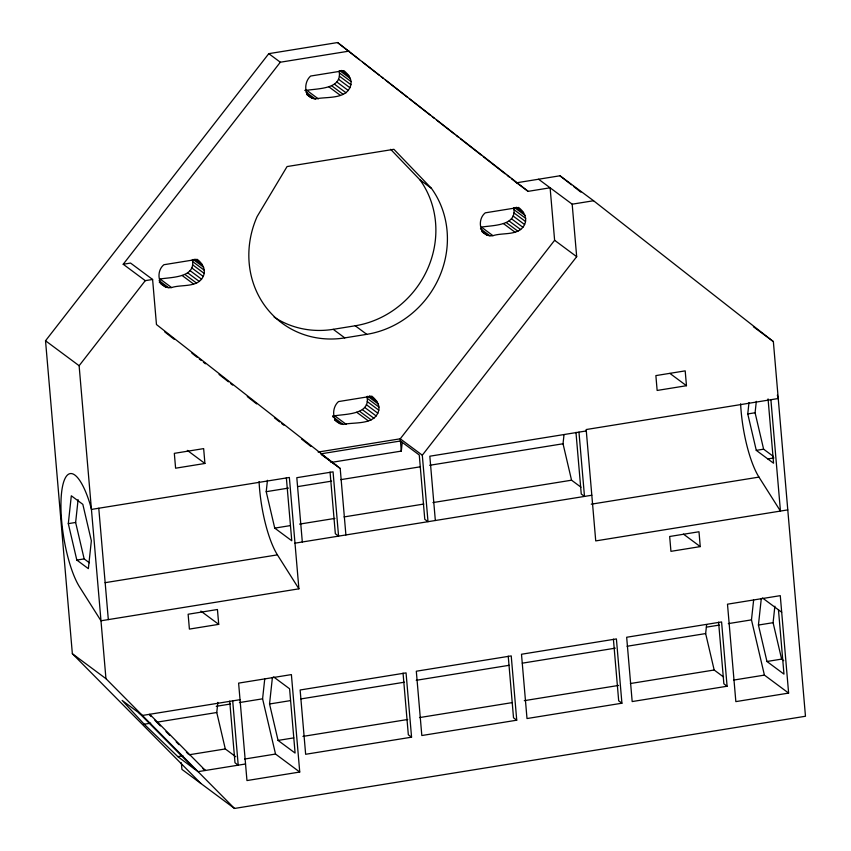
<?xml version="1.0" encoding="UTF-8"?>
<svg xmlns="http://www.w3.org/2000/svg" width="851" height="851" viewBox="0 0 851 851"><rect width="100%" height="100%" fill="white"/><g stroke="black" fill="none" stroke-linecap="round" stroke-linejoin="round"><path stroke-width="1.28" d="M171.604 287.564C158.743 289.659 154.903 271.958 163.903 264.725L197.209 259.342C202.474 263.193 206.314 270.044 203.24 276.437C197.602 288.085 181.689 284.17 171.604 287.564L160.073 279C171.094 277.086 196.177 278.032 192.326 259.672M304.754 90.376L306.796 90.312C317.827 88.398 342.91 89.344 339.06 70.984M350.899 84.696C352.08 78.909 348.038 74.154 343.942 70.665L310.636 76.037C303.179 82.579 303.913 97.705 315.264 98.971C326.784 96.323 347.24 100.024 350.899 84.696L339.368 76.133M332.656 415.852L334.709 415.799C345.729 413.884 370.813 414.831 366.962 396.47M378.801 410.182C379.982 404.406 375.961 399.651 371.876 396.172L338.507 401.576C331.071 408.118 331.858 423.202 343.166 424.447C354.697 421.809 375.142 425.511 378.801 410.182L367.27 401.608M492.963 235.674C480.102 237.769 476.273 220.069 485.272 212.835L518.578 207.453C523.844 211.303 527.673 218.154 524.599 224.547C518.961 236.195 503.058 232.28 492.963 235.674L481.432 227.111C492.463 225.196 517.536 226.143 513.696 207.782M68.303 523.652L71.314 495.782L82.834 504.345L91.355 540.779L88.355 568.649L76.824 560.075L68.303 523.652L75.633 522.461L78.09 499.665M235.77 756.73L225.292 748.944L216.771 712.51L217.856 702.373M286.361 477.783L291.765 540.768L274.735 528.12L266.214 491.687L267.448 480.294M273.596 676.907L289.585 688.778L295.095 753.071L278.064 740.423L269.544 703.99L272.416 677.385M330.922 462.465L401.3 451.104L402.246 442.35M580.988 487.197L571.553 480.198L563.032 443.765L563.99 434.893M723.605 677.013L714.17 670.003L705.649 633.57L706.607 624.708M768.059 398.917L773.57 463.221L756.284 450.37L747.763 413.937L748.986 402.534M773.048 456.189L763.613 449.179L755.092 412.756L756.316 401.353M778.463 609.837L783.973 674.13L766.953 661.482L758.432 625.049L761.305 598.455M783.707 660.674L781.612 659.11L773.091 622.677L774.867 606.22M299.743 772.038L246.96 780.558L238.61 683.119L291.393 674.598L299.743 772.038L275.533 754.05L262.587 698.82L264.735 679.034M788.622 693.097L735.849 701.618L727.488 604.189L780.271 595.657L788.622 693.097L764.411 675.109L751.476 619.879L753.624 600.093M200.9 783.494L72.356 653.706L45.528 340.762L268.788 53.656L337.581 42.55L528.12 191.347L550.118 187.794L554.618 240.29L400.247 438.808L401.3 451.104M345.9 534.949L340.198 468.465L156.467 324.539L152.606 279.468L145.276 280.649L123.214 264.257L280.319 62.219L349.112 51.113M511.387 178.699L516.589 182.784L559.969 175.774L593.562 200.74L773.357 341.581L805.471 716.255L234.504 808.45L105.949 678.662L79.122 365.717L145.276 280.649M320.923 453.838L400.427 440.999L419.266 454.998L424.777 519.291L428.01 521.695L422.309 455.2L576.68 256.683L572.18 204.187L538.587 179.231M123.214 264.257L130.543 263.065L152.606 279.468M572.18 204.187L593.562 200.74M274.15 317.115A92.525 85.866 -53.4 0 0 333.241 329.326L355.229 325.773L366.76 334.337A92.525 85.866 -53.4 0 0 431.478 188.401L393.907 149.308L287.064 166.562L257.13 216.548A92.525 85.866 -53.4 0 0 344.761 337.89L366.76 334.337M204.921 463.465L175.604 468.199L174.327 453.349L203.655 448.615L204.921 463.465L187.326 450.392M686.47 385.716L657.142 390.449L655.876 375.599L685.193 370.866L686.47 385.716L669.907 373.408M318.136 452.062L400.247 438.808L422.309 455.2M586.296 430.946L429.829 456.21L435.34 520.504M266.214 491.687L288.446 488.102M297.595 486.623L331.592 481.134M340.751 479.656L420.511 466.774M429.659 465.295L563.032 443.765M747.763 413.937L755.092 412.756M76.824 560.075L84.153 558.894L89.387 562.788M274.735 528.12L290.425 525.588M299.584 524.11L334.89 518.408M344.038 516.929L423.798 504.047M432.957 502.579L571.553 480.198M756.284 450.37L763.613 449.179M767.804 458.934L773.921 457.944M294.989 543.172L591.817 495.239M105.099 582.68L277.415 554.863L298.903 588.828L100.992 620.783L79.494 586.818A61.421 16.563 80.8 0 1 61.729 491.346A61.421 16.563 80.8 0 1 89.961 503.813L91.44 509.419L289.361 477.464L298.903 588.828M591.264 504.186L758.954 477.103L780.452 511.079L770.9 399.715M787.781 509.887L595.732 540.906L586.179 429.542L778.24 398.523L777.346 395.162M218.718 624.357L189.401 629.091L188.124 614.241L217.441 609.507L218.718 624.357L200.868 611.092M700.256 546.608L670.939 551.342L669.663 536.492L698.99 531.758L700.256 546.608L683.459 534.12M240.035 699.692L142.394 715.457L122.14 700.416L144.202 724.222L177.806 756.613L198.06 771.655L245.545 763.985M216.25 706.309L230.408 704.022M239.418 702.564L262.587 698.82M706.415 627.155L719.286 625.081M728.296 623.623L751.476 619.879M144.202 724.222L150.68 723.18M157.158 722.137L216.771 712.51M269.544 703.99L290.499 700.607M300.977 698.916L404.438 682.204M416.224 680.3L509.206 665.291M522.301 663.174L615.284 648.164M627.07 646.26L705.649 633.57M758.432 625.049L773.091 622.677M177.806 756.613L182.933 755.784M189.347 754.741L225.292 748.944M278.064 740.423L293.776 737.881M302.945 736.402L407.714 719.489M419.5 717.584L512.483 702.564M524.28 700.66L618.571 685.438M630.357 683.534L714.17 670.003M766.953 661.482L781.612 659.11M244.631 759.039L275.533 754.05M733.519 680.098L764.411 675.109M411.565 737.179L305.647 754.284L300.137 689.991L406.055 672.886L411.565 737.179L408.331 734.785L403.044 673.109M516.738 720.201L421.819 735.53L416.309 671.226L511.228 655.908L516.738 720.201L513.515 717.797L508.228 656.132M621.921 703.213L527.003 718.542L521.493 654.249L616.401 638.92L621.921 703.213L618.688 700.82L613.401 639.144M727.094 686.236L632.176 701.564L626.666 637.261L721.584 621.943L727.094 686.236L723.871 683.832L718.584 622.166M753.412 326.752L773.357 341.581M516.589 182.784L528.12 191.347M341.613 70.42L348.953 75.877M339.889 70.761L350.367 78.547M339.496 72.995L351.027 81.558M516.249 207.219L523.578 212.665M514.515 207.559L525.003 215.346M338.443 79.186L349.974 87.749M514.132 209.793L525.663 218.356M554.618 240.29L576.68 256.683M513.993 212.931L525.524 221.494M336.783 81.951L348.314 90.514M513.068 215.984L524.599 224.547M334.517 84.228L346.049 92.791M511.419 218.739L522.95 227.313M331.794 85.866L343.325 94.44M328.794 86.77L340.326 95.333M509.153 221.026L520.684 229.589M506.419 222.664L517.951 231.227M503.42 223.558L514.951 232.132M268.788 53.656L280.319 62.219M306.796 90.312L318.327 98.886M305.828 91.961L315.264 98.971M307.094 94.344L312.328 98.237M306.594 94.408L309.743 96.737M390.63 149.319L419.947 179.838L431.478 188.401M480.464 228.759L489.889 235.759M481.719 231.142L486.963 235.036M482.272 231.983L484.368 233.536M762.485 597.966L781.686 612.231M333.241 329.326L344.761 337.89M194.89 259.108L202.219 264.555M193.156 259.449L203.634 267.235M192.773 261.683L204.304 270.246M369.515 395.906L376.855 401.353M192.634 264.821L204.166 273.384M367.792 396.247L378.269 404.034M191.709 267.874L203.24 276.437M367.409 398.47L378.94 407.044M190.06 270.629L201.591 279.202M366.345 404.672L377.876 413.235M187.794 272.916L199.315 281.479M364.685 407.427L376.216 415.99M185.061 274.554L196.592 283.117M182.061 275.447L193.592 284.021M362.42 409.703L373.951 418.277M359.696 411.352L371.227 419.915M356.697 412.246L368.228 420.809M159.094 280.649L168.53 287.649M159.307 282.255L165.605 286.925M160.913 283.872L163.009 285.425M334.709 415.799L346.229 424.362M332.677 416.66L343.166 424.447M334.996 419.83L340.23 423.724M334.496 419.883L337.645 422.224M321.508 454.413L336.219 465.337M321.284 454.402L340.198 468.465M45.528 340.762L79.122 365.717M72.356 653.706L105.949 678.662M202.964 768.676L205.389 770.474L149.723 714.276M234.504 808.45L181.923 769.389L181.348 762.773M559.969 175.774L571.468 184.784M573.553 186.422L580.871 192.156M337.581 42.55L359.43 59.676M362.558 62.112L379.206 75.165M381.291 76.792L383.375 78.42M385.45 80.058L407.31 97.174M409.395 98.801L430.212 115.108M432.287 116.747L434.372 118.374M436.457 120.002L454.147 133.862M456.232 135.49L458.306 137.128M460.391 138.756L481.209 155.063M483.294 156.69L505.143 173.817M507.228 175.444L509.313 177.072M164.711 331.879L174.115 339.251M191.879 353.165L197.102 357.26M199.198 358.899L201.283 360.537M203.378 362.175L205.463 363.813M219.047 374.451L228.462 381.822M230.547 383.461L232.642 385.088M247.269 396.555L256.672 403.917M274.437 417.841L279.66 421.926M281.755 423.564L283.84 425.202M301.605 439.116L311.019 446.488M149.276 714.691L151.138 716.563M154.85 720.308L160.413 725.924M165.977 731.552L169.689 735.296M176.178 741.849L178.965 744.657M186.39 752.156L188.241 754.029M139.17 713.064L194.826 769.261M75.633 522.461L84.153 558.894M578.967 432.127L584.488 496.431L581.254 494.027L575.967 432.361M330.05 472.06L335.337 533.737L338.57 536.13L333.06 471.837L296.808 477.688L302.318 541.991M232.706 700.873L238.216 765.177L234.993 762.773L229.706 701.107M98.769 508.238L108.322 619.602M277.415 554.863A61.421 16.563 80.8 0 1 259.066 481.581M758.954 477.103A61.421 16.563 80.8 0 1 740.615 403.821M419.947 179.838A92.525 85.866 -53.4 0 1 355.229 325.773"/></g></svg>
